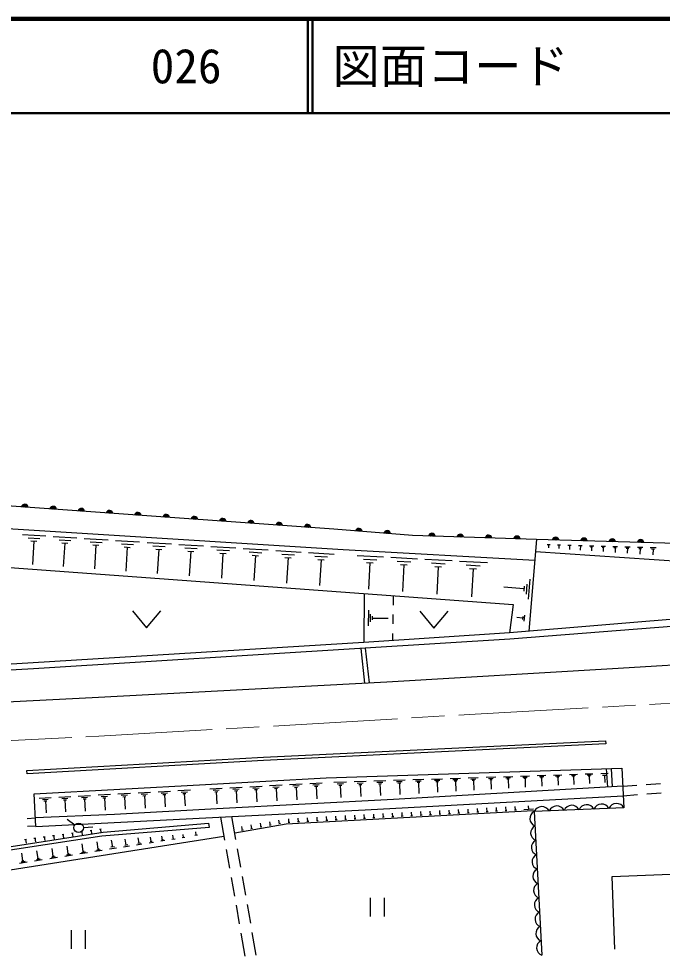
# Model space of a CAD drawing. Units: millimetres, scale not verified. Extents: x 40000 to 680000, y 20000 to 380000.
# Drawn here: x 87170 to 155268, y 280819 to 380000 of the extents above; entities that cross this region are included whole.
import ezdxf
from ezdxf.enums import TextEntityAlignment as Align

# ---------------------------------------------------------------- set-up
doc = ezdxf.new("R2010")
doc.units = ezdxf.units.MM
doc.header["$LTSCALE"] = 1000
doc.linetypes.add('CHAIN', pattern=[18.5, 12, -1.5, 3.5, -1.5])
for name, color, linetype, lineweight in [('M-BGD', 7, 'Continuous', 25), ('M-BMK', 2, 'CHAIN', 13), ('M-TTL', 2, 'Continuous', 140), ('M-TTL-LINE', 7, 'Continuous', 50)]:
    doc.layers.add(name, color=color, linetype=linetype, lineweight=lineweight)
doc.layers.add('M-TTL-TXT', color=7, linetype='Continuous')
doc.styles.add('ＭＳ ゴシック', font='')
doc.styles.get('ＭＳ ゴシック').set_extended_font_data('MS Gothic')

msp = doc.modelspace()

# ---------------------------------------------------------------- linework, layer by layer
at = {"layer": 'M-BGD'}
for p, q in [((87578, 325438), (90045, 325282)), ((88175, 325090), (89409, 325013)), ((88464, 324762), (89081, 324724)), ((88773, 324743), (88617, 322276)), ((90830, 325233), (93325, 325075)), ((91434, 324881), (92681, 324803)), ((91726, 324550), (92350, 324511)), ((92038, 324530), (91881, 322036)), ((94110, 325026), (96631, 324867)), ((94720, 324671), (95981, 324591)), ((95015, 324336), (95646, 324296)), ((97416, 324817), (99966, 324656)), ((98033, 324458), (99308, 324378)), ((100750, 324607), (103327, 324444)), ((104112, 324395), (106717, 324231)), ((141948, 324910), (141160, 315219)), ((143101, 324376), (143389, 324368)), ((143245, 324372), (143235, 324011)), ((144173, 324346), (144494, 324336)), ((144333, 324341), (144322, 323939)), ((95331, 324316), (95172, 321794)), ((98332, 324120), (98969, 324079)), ((98651, 324099), (98490, 321550)), ((101374, 324244), (102663, 324163)), ((101676, 323902), (102320, 323861)), ((101998, 323881), (101835, 321304)), ((104742, 324028), (106045, 323946)), ((105048, 323682), (105699, 323641)), ((105373, 323661), (105209, 321056)), ((107501, 324181), (110135, 324015)), ((108139, 323810), (109456, 323727)), ((108447, 323460), (109106, 323419)), ((108777, 323440), (108610, 320806)), ((110919, 323966), (113581, 323798)), ((111564, 323591), (112895, 323507)), ((114365, 323748), (117056, 323579)), ((115017, 323370), (116362, 323285)), ((117840, 323529), (120560, 323358)), ((161479, 322301), (141841, 323603)), ((145277, 324314), (145632, 324304)), ((145454, 324309), (145442, 323865)), ((146414, 324282), (146804, 324270)), ((146609, 324276), (146595, 323789)), ((147586, 324248), (148011, 324236)), ((147689, 324139), (147902, 324132)), ((147796, 324136), (147783, 323710)), ((148793, 324213), (149255, 324200)), ((148905, 324095), (149136, 324088)), ((149021, 324091), (149007, 323629)), ((150036, 324178), (150536, 324164)), ((150157, 324049), (150407, 324042)), ((150282, 324046), (150268, 323545)), ((151316, 324141), (151856, 324126)), ((151447, 324003), (151717, 323995)), ((151582, 323999), (151567, 323459)), ((152635, 324103), (153215, 324087)), ((152776, 323954), (153066, 323946)), ((152921, 323950), (152904, 323370)), ((153994, 324065), (154615, 324047)), ((154145, 323905), (154456, 323896)), ((154300, 323900), (154282, 323279)), ((111875, 323237), (112541, 323195)), ((112208, 323216), (112040, 320554)), ((115332, 323012), (116004, 322970)), ((115668, 322991), (115498, 320300)), ((118498, 323146), (119858, 323061)), ((118817, 322785), (119497, 322742)), ((119157, 322763), (118985, 320044)), ((122981, 323218), (125766, 323066)), ((123658, 322832), (125051, 322756)), ((123987, 322465), (124684, 322427)), ((124336, 322446), (124184, 319662)), ((126537, 323024), (129376, 322869)), ((127228, 322630), (128647, 322553)), ((130147, 322827), (133040, 322669)), ((130851, 322426), (132297, 322347)), ((133811, 322627), (136761, 322466)), ((127563, 322256), (128273, 322218)), ((127918, 322237), (127763, 319398)), ((131193, 322045), (131916, 322005)), ((131554, 322025), (131397, 319131)), ((134529, 322218), (136003, 322138)), ((134877, 321830), (135614, 321789)), ((135246, 321810), (135085, 318860)), ((141238, 320706), (141078, 318592)), ((140629, 319689), (138515, 319850)), ((140649, 319954), (140609, 319425)), ((140934, 320198), (140854, 319141)), ((123722, 319194), (123673, 314027)), ((126791, 318969), (126776, 317969)), ((124190, 315782), (124205, 317429)), ((139482, 318036), (139098, 315049)), ((99197, 317352), (100697, 315552)), ((100697, 315552), (102197, 317352)), ((124399, 316192), (124407, 317015)), ((124607, 316396), (124611, 316808)), ((124609, 316602), (126256, 316586)), ((126762, 316969), (126747, 315969)), ((129600, 317331), (131100, 315531)), ((131100, 315531), (132600, 317331)), ((140494, 316592), (139870, 316639)), ((140505, 316747), (140482, 316436)), ((140673, 316891), (140626, 316268)), ((126732, 314969), (126721, 314229)), ((123355, 313365), (123758, 309723)), ((123844, 313395), (124261, 309750)), ((149340, 300675), (149459, 298708)), ((149851, 300692), (149958, 298737)), ((150974, 300729), (151207, 296519)), ((128868, 299501), (130046, 299540)), ((130866, 299567), (132004, 299604)), ((132823, 299631), (133921, 299667)), ((134740, 299694), (135801, 299729)), ((135010, 299570), (135540, 299588)), ((136619, 299756), (137642, 299790)), ((136879, 299636), (137390, 299653)), ((138460, 299816), (139446, 299849)), ((138711, 299701), (139204, 299717)), ((138838, 299582), (139085, 299590)), ((138961, 299586), (138994, 298600)), ((140264, 299876), (141214, 299907)), ((140505, 299765), (140980, 299780)), ((140628, 299650), (140866, 299658)), ((140747, 299654), (140778, 298704)), ((142031, 299934), (142946, 299964)), ((142264, 299827), (142721, 299842)), ((142382, 299717), (142611, 299724)), ((142496, 299720), (142526, 298805)), ((143763, 299991), (144643, 300020)), ((143987, 299888), (144427, 299903)), ((144100, 299782), (144321, 299789)), ((144210, 299785), (144239, 298905)), ((145460, 300047), (146306, 300075)), ((145675, 299948), (146098, 299962)), ((145784, 299846), (145996, 299853)), ((145890, 299849), (145918, 299003)), ((147123, 300101), (147936, 300128)), ((147329, 300007), (147736, 300020)), ((147434, 299908), (147638, 299915)), ((147536, 299912), (147563, 299098)), ((148752, 300155), (149532, 300181)), ((148953, 299966), (149344, 299979)), ((149149, 299973), (149174, 299192)), ((107406, 298521), (108709, 298593)), ((109505, 298636), (110814, 298709)), ((111610, 298753), (112925, 298825)), ((111948, 298606), (112605, 298643)), ((113721, 298869), (115042, 298942)), ((114060, 298722), (114721, 298759)), ((114235, 298566), (114565, 298584)), ((114400, 298575), (114473, 297254)), ((115838, 298986), (117165, 299059)), ((116179, 298838), (116842, 298875)), ((116354, 298681), (116686, 298700)), ((116520, 298691), (116593, 297364)), ((117961, 299103), (119294, 299176)), ((118303, 298955), (118970, 298991)), ((118479, 298797), (118812, 298816)), ((118646, 298806), (118719, 297473)), ((120531, 299226), (121846, 299270)), ((120865, 299073), (121523, 299094)), ((121035, 298914), (121364, 298925)), ((121199, 298919), (121242, 297604)), ((122662, 299297), (123945, 299339)), ((122988, 299147), (123630, 299168)), ((123154, 298991), (123475, 299002)), ((123314, 298997), (123356, 297713)), ((124761, 299366), (126013, 299407)), ((125079, 299219), (125705, 299240)), ((125241, 299068), (125554, 299078)), ((125397, 299073), (125438, 297820)), ((126830, 299434), (128048, 299474)), ((127140, 299291), (127749, 299312)), ((127297, 299144), (127602, 299154)), ((127449, 299149), (127489, 297931)), ((129168, 299363), (129757, 299383)), ((129320, 299221), (129614, 299231)), ((129467, 299226), (129506, 298048)), ((131155, 299434), (131724, 299452)), ((131302, 299296), (131586, 299305)), ((131444, 299301), (131481, 298163)), ((133102, 299503), (133651, 299521)), ((133244, 299370), (133518, 299379)), ((133381, 299374), (133417, 298275)), ((135147, 299442), (135412, 299451)), ((135279, 299446), (135314, 298386)), ((137011, 299513), (137267, 299521)), ((137139, 299517), (137173, 298494)), ((151081, 298802), (152578, 298918)), ((153575, 298995), (155071, 299110)), ((88994, 294531), (88801, 298016)), ((89342, 297544), (90608, 297613)), ((91399, 297655), (92681, 297725)), ((91728, 297512), (92369, 297547)), ((93471, 297767), (94769, 297838)), ((93805, 297623), (94454, 297658)), ((95560, 297880), (96874, 297951)), ((95898, 297734), (96555, 297769)), ((96071, 297578), (96399, 297596)), ((96235, 297587), (96306, 296273)), ((97671, 297994), (98990, 298066)), ((98009, 297847), (98669, 297883)), ((98183, 297691), (98513, 297709)), ((98348, 297700), (98420, 296380)), ((99791, 298109), (101107, 298180)), ((100129, 297962), (100787, 297998)), ((100303, 297806), (100632, 297824)), ((100467, 297815), (100538, 296499)), ((101908, 298223), (103220, 298294)), ((102245, 298077), (102901, 298112)), ((102418, 297922), (102746, 297939)), ((102582, 297931), (102653, 296618)), ((104021, 298337), (105330, 298408)), ((104357, 298191), (105011, 298227)), ((104529, 298037), (104857, 298054)), ((104693, 298046), (104764, 296737)), ((107740, 298376), (108392, 298412)), ((107912, 298222), (108238, 298240)), ((108075, 298231), (108147, 296927)), ((109841, 298491), (110496, 298527)), ((110014, 298336), (110341, 298354)), ((110178, 298345), (110250, 297036)), ((112121, 298451), (112450, 298469)), ((112286, 298460), (112358, 297145)), ((151136, 297807), (152648, 297918)), ((153645, 297991), (155141, 298101)), ((89667, 297403), (90300, 297437)), ((89834, 297254), (90150, 297271)), ((89992, 297262), (90060, 295996)), ((91897, 297361), (92217, 297378)), ((92057, 297370), (92126, 296088)), ((93976, 297469), (94300, 297487)), ((94138, 297478), (94208, 296180)), ((137737, 296158), (137715, 296557)), ((138735, 296212), (138714, 296611)), ((139734, 296266), (139712, 296665)), ((141132, 296341), (141110, 296741)), ((110160, 293182), (109737, 295595)), ((119763, 295189), (119741, 295588)), ((120761, 295242), (120740, 295642)), ((121760, 295296), (121738, 295696)), ((122759, 295350), (122737, 295750)), ((123757, 295404), (123736, 295803)), ((124756, 295458), (124734, 295857)), ((125754, 295512), (125733, 295911)), ((126853, 295571), (126653, 295560)), ((126753, 295566), (126731, 295965)), ((127851, 295625), (127651, 295614)), ((127751, 295619), (127730, 296019)), ((128850, 295679), (128650, 295668)), ((128750, 295673), (128728, 296073)), ((129848, 295733), (129649, 295722)), ((129748, 295727), (129727, 296127)), ((130847, 295786), (130647, 295776)), ((130747, 295781), (130725, 296180)), ((131845, 295840), (131646, 295829)), ((131745, 295835), (131724, 296234)), ((132844, 295894), (132644, 295883)), ((132744, 295889), (132723, 296288)), ((133842, 295948), (133643, 295937)), ((133743, 295943), (133721, 296342)), ((134841, 296002), (134641, 295991)), ((134741, 295996), (134720, 296396)), ((135840, 296056), (135640, 296045)), ((135740, 296050), (135718, 296450)), ((136838, 296110), (136638, 296099)), ((136738, 296104), (136717, 296504)), ((137837, 296163), (137637, 296153)), ((138835, 296217), (138635, 296206)), ((139834, 296271), (139634, 296260)), ((141631, 296368), (140633, 296314)), ((88046, 295401), (88943, 295446)), ((88102, 294575), (88989, 294613)), ((93102, 294698), (92287, 295276)), ((108518, 295533), (108947, 293100)), ((111826, 294313), (111756, 294707)), ((112810, 294488), (112741, 294881)), ((113893, 294680), (113697, 294645)), ((113795, 294662), (113725, 295056)), ((114878, 294854), (114681, 294819)), ((114780, 294837), (114710, 295231)), ((115869, 294978), (115669, 294968)), ((115769, 294973), (115747, 295372)), ((116867, 295032), (116667, 295022)), ((116767, 295027), (116746, 295426)), ((117866, 295086), (117666, 295075)), ((117766, 295081), (117744, 295480)), ((118864, 295140), (118665, 295129)), ((118764, 295135), (118743, 295534)), ((119863, 295194), (119663, 295183)), ((120861, 295248), (120662, 295237)), ((121860, 295302), (121660, 295291)), ((122858, 295355), (122659, 295345)), ((123857, 295409), (123657, 295399)), ((124856, 295463), (124656, 295452)), ((125854, 295517), (125654, 295506)), ((90760, 293576), (90958, 293604)), ((90859, 293590), (90914, 293194)), ((91750, 293714), (91949, 293741)), ((91849, 293728), (91905, 293332)), ((92741, 293852), (92939, 293879)), ((92840, 293866), (92895, 293469)), ((93731, 293990), (93929, 294017)), ((93830, 294003), (93886, 293607)), ((94009, 294444), (95006, 294516)), ((94722, 294127), (94920, 294155)), ((94821, 294141), (94876, 293745)), ((95712, 294265), (95910, 294293)), ((95811, 294279), (95866, 293883)), ((103544, 293194), (103476, 293626)), ((104615, 293362), (104560, 293713)), ((106103, 293640), (105822, 293596)), ((105963, 293618), (105908, 293969)), ((110940, 294156), (110743, 294121)), ((110841, 294138), (110771, 294532)), ((111924, 294330), (111727, 294296)), ((112909, 294505), (112712, 294470)), ((75927, 288353), (108872, 293524)), ((87789, 293163), (87987, 293190)), ((87888, 293176), (87943, 292780)), ((88779, 293300), (88977, 293328)), ((88878, 293314), (88933, 292918)), ((89770, 293438), (89968, 293466)), ((89869, 293452), (89924, 293056)), ((94005, 291901), (93880, 292698)), ((95586, 292147), (95462, 292938)), ((97110, 292371), (96995, 293102)), ((98709, 292600), (98387, 292549)), ((98548, 292575), (98447, 293219)), ((100209, 292670), (99645, 292582)), ((100046, 292789), (99764, 292745)), ((99905, 292767), (99816, 293330)), ((101447, 292865), (100960, 292788)), ((101306, 292967), (101063, 292929)), ((101185, 292948), (101108, 293434)), ((102615, 293048), (102201, 292983)), ((102495, 293135), (102288, 293103)), ((102392, 293119), (102327, 293533)), ((103716, 293221), (103371, 293167)), ((104755, 293384), (104474, 293340)), ((87617, 290904), (87488, 291726)), ((89223, 291155), (89095, 291971)), ((90823, 291405), (90696, 292214)), ((92417, 291653), (92291, 292456)), ((92518, 291669), (92317, 291637)), ((94435, 291764), (93637, 291639)), ((94220, 291832), (93821, 291770)), ((94104, 291916), (93905, 291885)), ((96013, 292012), (95222, 291888)), ((95799, 292080), (95404, 292017)), ((95685, 292163), (95487, 292132)), ((97504, 292246), (96773, 292131)), ((97293, 292400), (96927, 292342)), ((98896, 292464), (98251, 292363)), ((109120, 292115), (109467, 290146)), ((110678, 290227), (110333, 292197)), ((88060, 290763), (87238, 290634)), ((87839, 290834), (87428, 290769)), ((87720, 290921), (87514, 290888)), ((89663, 291015), (88847, 290887)), ((89443, 291085), (89035, 291021)), ((89325, 291171), (89121, 291139)), ((91260, 291266), (90450, 291139)), ((91042, 291335), (90637, 291272)), ((90924, 291420), (90722, 291389)), ((92850, 291515), (92047, 291389)), ((92634, 291584), (92232, 291521)), ((109641, 289161), (109988, 287191)), ((111197, 287272), (110851, 289242)), ((150259, 281556), (149958, 289247)), ((124344, 287009), (124344, 285009)), ((125844, 287009), (125844, 285009)), ((110162, 286206), (110509, 284237)), ((111715, 284317), (111369, 286287)), ((92709, 283592), (92709, 281592)), ((94209, 283592), (94209, 281592)), ((110683, 283252), (111111, 280819)), ((112311, 280919), (111888, 283332))]:
    msp.add_line(p, q, dxfattribs=at)
for points in [[(299706, 313175), (277715, 315138), (266260, 316474), (251622, 317803), (221061, 320386), (201569, 321997), (185709, 323010), (161634, 324200), (158010, 324450), (141948, 324910), (128828, 325337), (120497, 325998), (64099, 330022)], [(141767, 322694), (121516, 323798), (63981, 327427)], [(63831, 323478), (81412, 322304), (139482, 318036)], [(61309, 306501), (73307, 307018), (73392, 307103), (94930, 308177), (126135, 309851), (150005, 311266), (161665, 311952), (180575, 312897), (184645, 313154), (220555, 316400), (220640, 316485), (221061, 320386)], [(160625, 311891), (159059, 316693), (139098, 315049), (123673, 314027), (88679, 311856), (66099, 310496), (61064, 310217)], [(159305, 315939), (158511, 315867), (139129, 314370), (123844, 313395), (88729, 311234), (66125, 309909), (61096, 309621)], [(88801, 298016), (106926, 298995), (119692, 299699), (150974, 300729)], [(151081, 298802), (126829, 297392), (108131, 296426), (97301, 295816), (88943, 295446)], [(88994, 294531), (110439, 295632), (123826, 296303), (151136, 297807)], [(110041, 293858), (115469, 294820), (141639, 296231)], [(151207, 296519), (141718, 296119), (142509, 280924)], [(62255, 288727), (73529, 290441), (83600, 291996), (96095, 293933), (107261, 294885), (107331, 294437)], [(107331, 294437), (95948, 293518), (75410, 290397)], [(149958, 289247), (161431, 289697), (161732, 282006)]]:
    msp.add_lwpolyline(points, dxfattribs=at)
msp.add_lwpolyline([(88038, 300457), (113054, 301893), (149267, 303623), (149284, 303288), (113072, 301538), (88055, 300122)], close=True, dxfattribs=at)
msp.add_circle((93510, 294408), 500, dxfattribs=at)
for centre, radius, start, end in [((87806, 328277), 354, 4.71604, 167.12122), ((87806, 328277), 283, 6.94008, 164.89718), ((87806, 328277), 212, 10.68641, 161.15086), ((87806, 328277), 142, 18.39814, 153.43913), ((87806, 328277), 100, 28.7158, 143.12146), ((90798, 328063), 354, 4.71604, 167.12122), ((90798, 328063), 283, 6.94008, 164.89718), ((90798, 328063), 212, 10.68641, 161.15086), ((90798, 328063), 142, 18.39814, 153.43913), ((90798, 328063), 100, 28.7158, 143.12146), ((93790, 327850), 354, 4.71604, 167.12122), ((93790, 327850), 283, 6.94008, 164.89718), ((93790, 327850), 212, 10.68641, 161.15086), ((93790, 327850), 142, 18.39814, 153.43913), ((93790, 327850), 100, 28.7158, 143.12146), ((96783, 327636), 354, 4.71604, 167.12122), ((96783, 327636), 283, 6.94008, 164.89718), ((96783, 327636), 212, 10.68641, 161.15086), ((96783, 327636), 142, 18.39814, 153.43913), ((96783, 327636), 100, 28.7158, 143.12146), ((99775, 327423), 354, 4.71604, 167.12122), ((99775, 327423), 283, 6.94008, 164.89718), ((99775, 327423), 212, 10.68641, 161.15086), ((99775, 327423), 142, 18.39814, 153.43913), ((99775, 327423), 100, 28.7158, 143.12146), ((102768, 327209), 354, 4.71604, 167.12122), ((102768, 327209), 283, 6.94008, 164.89718), ((102768, 327209), 212, 10.68641, 161.15086), ((102768, 327209), 142, 18.39814, 153.43913), ((102768, 327209), 100, 28.7158, 143.12146), ((105760, 326995), 354, 4.71604, 167.12122), ((105760, 326995), 283, 6.94008, 164.89718), ((105760, 326995), 212, 10.68641, 161.15086), ((105760, 326995), 142, 18.39814, 153.43913), ((105760, 326995), 100, 28.7158, 143.12146), ((108752, 326782), 354, 4.71604, 167.12122), ((108752, 326782), 283, 6.94008, 164.89718), ((108752, 326782), 212, 10.68641, 161.15086), ((108752, 326782), 142, 18.39814, 153.43913), ((108752, 326782), 100, 28.7158, 143.12146), ((111745, 326568), 354, 4.71604, 167.12122), ((111745, 326568), 283, 6.94008, 164.89718), ((111745, 326568), 212, 10.68641, 161.15086), ((111745, 326568), 142, 18.39814, 153.43913), ((111745, 326568), 100, 28.7158, 143.12146), ((114737, 326355), 354, 4.71604, 167.12122), ((114737, 326355), 283, 6.94008, 164.89718), ((114737, 326355), 212, 10.68641, 161.15086), ((114737, 326355), 142, 18.39814, 153.43913), ((114737, 326355), 100, 28.7158, 143.12146), ((117730, 326141), 354, 4.71604, 167.12122), ((117730, 326141), 283, 6.94008, 164.89718), ((117730, 326141), 212, 10.68641, 161.15086), ((117730, 326141), 142, 18.39814, 153.43913), ((117730, 326141), 100, 28.7158, 143.12146), ((123163, 325732), 354, 4.26069, 166.66587), ((123163, 325732), 283, 6.48473, 164.44183), ((123163, 325732), 212, 10.23106, 160.69551), ((123163, 325732), 142, 17.94279, 152.98378), ((123163, 325732), 100, 28.26045, 142.66611), ((126154, 325495), 354, 4.26069, 166.66587), ((126154, 325495), 283, 6.48473, 164.44183), ((126154, 325495), 212, 10.23106, 160.69551), ((126154, 325495), 142, 17.94279, 152.98378), ((126154, 325495), 100, 28.26045, 142.66611), ((130888, 325216), 354, 6.93026, 169.33544), ((130888, 325216), 283, 9.1543, 167.1114), ((130888, 325216), 212, 12.90062, 163.36507), ((130888, 325216), 142, 20.61235, 155.65334), ((130888, 325216), 100, 30.93002, 145.33568), ((133887, 325118), 354, 6.93026, 169.33544), ((133887, 325118), 283, 9.1543, 167.1114), ((133887, 325118), 212, 12.90062, 163.36507), ((136885, 325020), 354, 6.93026, 169.33544), ((133887, 325118), 142, 20.61235, 155.65334), ((133887, 325118), 100, 30.93002, 145.33568), ((136885, 325020), 283, 9.1543, 167.1114), ((136885, 325020), 212, 12.90062, 163.36507), ((136885, 325020), 142, 20.61235, 155.65334), ((136885, 325020), 100, 30.93002, 145.33568), ((139883, 324923), 354, 6.93026, 169.33544), ((139883, 324923), 283, 9.1543, 167.1114), ((139883, 324923), 212, 12.90062, 163.36507), ((139883, 324923), 142, 20.61235, 155.65334), ((139883, 324923), 100, 30.93002, 145.33568), ((143980, 324797), 354, 7.15829, 169.56347), ((143980, 324797), 283, 9.38233, 167.33943), ((143980, 324797), 212, 13.12865, 163.5931), ((143980, 324797), 142, 20.84038, 155.88137), ((143980, 324797), 100, 31.15805, 145.56371), ((146978, 324711), 354, 7.15829, 169.56347), ((146978, 324711), 283, 9.38233, 167.33943), ((146978, 324711), 212, 13.12865, 163.5931), ((146978, 324711), 142, 20.84038, 155.88137), ((146978, 324711), 100, 31.15805, 145.56371), ((149977, 324626), 354, 7.15829, 169.56347), ((149977, 324626), 283, 9.38233, 167.33943), ((149977, 324626), 212, 13.12865, 163.5931), ((149977, 324626), 142, 20.84038, 155.88137), ((149977, 324626), 100, 31.15805, 145.56371), ((152976, 324540), 354, 7.15829, 169.56347), ((152976, 324540), 283, 9.38233, 167.33943), ((152976, 324540), 212, 13.12865, 163.5931), ((152976, 324540), 142, 20.84038, 155.88137), ((152976, 324540), 100, 31.15805, 145.56371), ((142524, 295777), 876, 27.84507, 156.97806), ((144106, 295843), 876, 27.84507, 156.97806), ((145687, 295910), 876, 27.84507, 156.97806), ((147269, 295977), 876, 27.84507, 156.97806), ((148850, 296043), 876, 27.84507, 156.97806), ((150432, 296110), 876, 27.84507, 156.97806), ((142086, 295377), 829, 116.35616, 249.60556), ((142165, 293857), 829, 116.35616, 249.60556), ((142244, 292338), 829, 116.35616, 249.60556), ((142323, 290818), 829, 116.35616, 249.60556), ((142402, 289298), 829, 116.35616, 249.60556), ((142481, 287779), 829, 116.35616, 249.60556), ((142561, 286259), 829, 116.35616, 249.60556), ((142640, 284740), 829, 116.35616, 249.60556), ((142719, 283220), 829, 116.35616, 249.60556), ((142798, 281701), 829, 116.35616, 249.60556)]:
    msp.add_arc(centre, radius, start, end, dxfattribs=at)
at = {"layer": 'M-BMK'}
msp.add_lwpolyline([(62317, 302471), (95645, 304114), (115258, 305231), (135454, 306431), (157767, 307680), (160451, 307770)], dxfattribs=at)
at = {"layer": 'M-TTL'}
msp.add_line((680000, 380000), (40000, 380000), dxfattribs=at)
at = {"layer": 'M-TTL-LINE'}
for p, q in [((117750, 380000), (117750, 370000)), ((118250, 380000), (118250, 370000)), ((40000, 370000), (680000, 370000))]:
    msp.add_line(p, q, dxfattribs=at)

# ---------------------------------------------------------------- texts
at = {"layer": 'M-TTL-TXT', "style": 'ＭＳ ゴシック'}
for s, p in [('図面コード', (120380, 375000)), ('026', (101142, 375000))]:
    msp.add_text(s, height=3666, dxfattribs=at).set_placement(p, align=Align.MIDDLE_LEFT)

doc.saveas('drawing.dxf')
